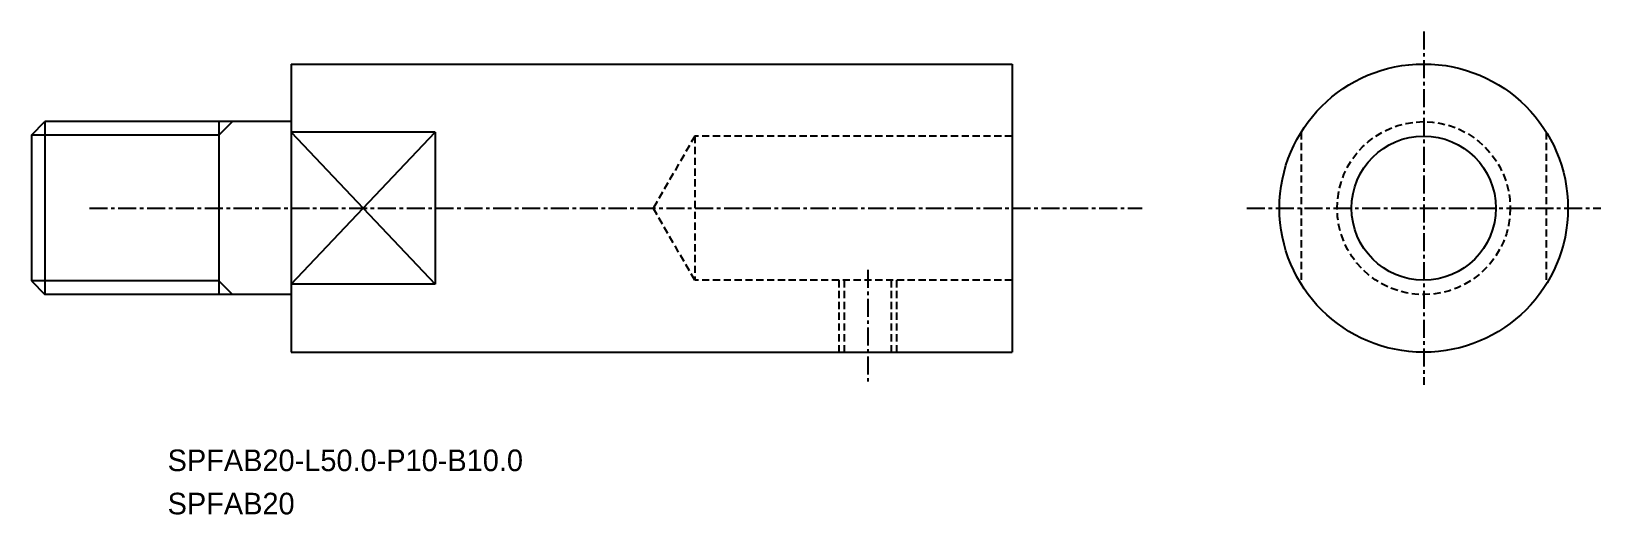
# Model space of a CAD drawing. Extents: x -1368 to -1259, y -625 to -591.
import ezdxf

# ---------------------------------------------------------------- set-up
doc = ezdxf.new("R2010")
doc.units = 0
doc.linetypes.add('CENTER', pattern=[2, 1.25, -0.25, 0.25, -0.25])
doc.linetypes.add('DASHED', pattern=[0.75, 0.5, -0.25])
doc.layers.get('0').update_dxf_attribs({"linetype": 'CONTINUOUS'})
doc.layers.add('CENTER', color=1, linetype='CENTER')

msp = doc.modelspace()

# ---------------------------------------------------------------- linework, layer by layer
at = {"color": 7, "linetype": 'CONTINUOUS'}
for p, q in [((-1349.9, -593.7), (-1299.9, -593.7)), ((-1349.9, -597.7), (-1366.96, -597.7)), ((-1349.9, -609.7), (-1366.96, -609.7)), ((-1349.9, -613.7), (-1299.9, -613.7))]:
    msp.add_line(p, q, dxfattribs=at)
for p, q in [((-1349.9, -593.7), (-1349.9, -613.7)), ((-1299.9, -593.7), (-1299.9, -613.7)), ((-1367.9, -598.64), (-1366.96, -597.7)), ((-1366.96, -597.7), (-1366.96, -609.7)), ((-1354.9, -597.7), (-1354.9, -609.7)), ((-1367.9, -598.64), (-1367.9, -608.75)), ((-1339.9, -598.43), (-1349.9, -598.43)), ((-1339.9, -598.43), (-1339.9, -608.97)), ((-1367.9, -608.75), (-1366.96, -609.7)), ((-1339.9, -608.97), (-1349.9, -608.97))]:
    msp.add_line(p, q)
at = {"color": 3, "linetype": 'CONTINUOUS'}
for p, q in [((-1354.9, -598.64), (-1353.96, -597.7)), ((-1354.9, -598.64), (-1367.9, -598.64)), ((-1354.9, -608.75), (-1367.9, -608.75)), ((-1354.9, -608.75), (-1353.96, -609.7))]:
    msp.add_line(p, q, dxfattribs=at)
at = {"color": 3}
for p, q in [((-1349.9, -608.97), (-1339.9, -598.43)), ((-1349.9, -598.43), (-1339.9, -608.97))]:
    msp.add_line(p, q, dxfattribs=at)
at = {"color": 3, "linetype": 'DASHED'}
for p, q in [((-1321.9, -598.7), (-1324.79, -603.7)), ((-1299.9, -598.7), (-1321.9, -598.7)), ((-1321.9, -598.7), (-1321.9, -608.7)), ((-1279.87, -598.43), (-1279.87, -608.97)), ((-1262.87, -598.43), (-1262.87, -608.97)), ((-1321.9, -608.7), (-1324.79, -603.7)), ((-1299.9, -608.7), (-1321.9, -608.7)), ((-1311.9, -613.7), (-1311.9, -608.7)), ((-1311.52, -613.7), (-1311.52, -608.7)), ((-1308.28, -613.7), (-1308.28, -608.7)), ((-1307.9, -613.7), (-1307.9, -608.7))]:
    msp.add_line(p, q, dxfattribs=at)
at = {"linetype": 'CONTINUOUS'}
msp.add_circle((-1271.37, -603.7), 10, dxfattribs=at)
at = {"color": 3, "linetype": 'DASHED'}
msp.add_circle((-1271.37, -603.7), 6, dxfattribs=at)
msp.add_circle((-1271.37, -603.7), 5)
at = {"color": 7, "linetype": 'CONTINUOUS'}
msp.add_point((-1309.9, -613.7), dxfattribs=at)
at = {"layer": 'CENTER', "color": 1, "linetype": 'CENTER'}
for p, q in [((-1271.37, -591.44), (-1271.37, -615.96)), ((-1363.88, -603.7), (-1290.9, -603.7)), ((-1283.63, -603.7), (-1259.1, -603.7))]:
    msp.add_line(p, q, dxfattribs=at)
at = {"layer": 'CENTER'}
msp.add_line((-1309.9, -607.99), (-1309.9, -615.97), dxfattribs=at)

# ---------------------------------------------------------------- texts
for s, p in [('SPFAB20-L50.0-P10-B10.0', (-1358.46, -621.95)), ('SPFAB20', (-1358.46, -624.95))]:
    msp.add_text(s, height=1.5).set_placement(p)

doc.saveas('drawing.dxf')
